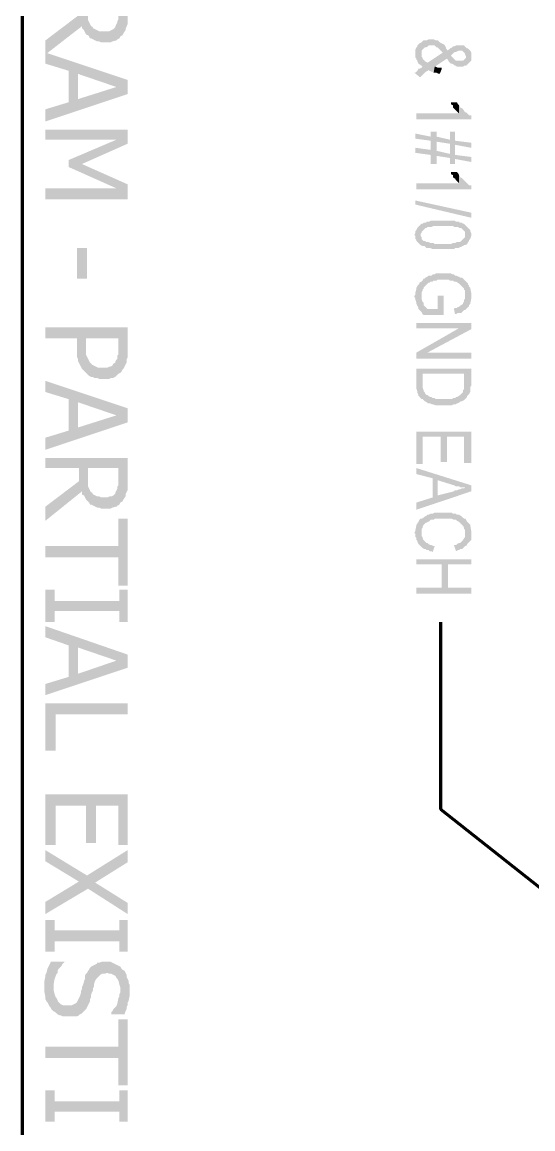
# Model space of a CAD drawing. Header units: inches. Extents: x -186 to 186, y -282 to 282.
# Drawn here: x -87.63 to -68.97, y -41.3 to -0.85 of the extents above; entities that cross this region are included whole.
import ezdxf

# ---------------------------------------------------------------- set-up
doc = ezdxf.new("R2010")
doc.units = ezdxf.units.IN
doc.header["$MEASUREMENT"] = 0
doc.layers.add('H', color=7, linetype='CONTINUOUS', lineweight=100)
doc.layers.add('P', color=250, linetype='CONTINUOUS', lineweight=100)

msp = doc.modelspace()

# ---------------------------------------------------------------- hatches: boundary and pattern name
at = {"layer": 'H', "linetype": 'Continuous'}
for points in [[(-83.778, -0.519), (-83.778, 0.259), (-86.778, 0.259), (-86.778, -0.148), (-85.556, -0.148), (-85.556, -0.593), (-85.444, -1), (-85.444, -1.074), (-85.37, -1.148), (-85.333, -1.222), (-85.296, -1.296), (-85.222, -1.333), (-85.222, -0.148), (-84.111, -0.148), (-84.111, -0.519), (-84.074, -1.444), (-84.037, -1.37), (-83.963, -1.333), (-83.926, -1.259), (-83.852, -1.148), (-83.852, -1.111), (-83.778, -0.926), (-83.778, -0.852), (-83.778, -0.778), (-83.778, -0.667), (-83.778, -0.593)], [(-84.074, -1.444), (-84.111, -0.519), (-84.111, -0.667), (-84.111, -0.741), (-84.148, -0.815), (-84.148, -0.852), (-84.185, -0.926), (-84.222, -1), (-84.222, -1.037), (-84.296, -1.111), (-84.37, -1.148), (-84.444, -1.185), (-84.519, -1.185), (-84.741, -1.185), (-84.815, -1.185), (-84.889, -1.148), (-84.963, -1.111), (-85.037, -1.074), (-85.074, -1), (-85.111, -1), (-85.148, -0.926), (-85.185, -0.852), (-85.222, -0.778), (-85.222, -0.741), (-85.222, -0.556), (-85.222, -0.148), (-85.222, -1.333), (-85.185, -1.37), (-85.148, -1.444), (-85.111, -1.444), (-85.037, -1.481), (-84.963, -1.519), (-84.889, -1.556), (-84.815, -1.556), (-84.741, -1.593), (-84.667, -1.593), (-84.481, -1.593), (-84.407, -1.593), (-84.333, -1.556), (-84.185, -1.519), (-84.148, -1.481)], [(-85.444, -1), (-85.556, -0.593), (-86.778, -1.519), (-86.778, -2.037)], [(-72.222, -1.667), (-72.296, -1.63), (-72.37, -1.593), (-72.407, -1.556), (-72.444, -1.519), (-72.481, -1.519), (-72.519, -1.519), (-72.593, -1.481), (-72.63, -1.481), (-72.704, -1.481), (-72.741, -1.481), (-72.778, -1.481), (-72.852, -1.519), (-72.889, -1.519), (-72.963, -1.519), (-73, -1.556), (-73.037, -1.593), (-73.111, -1.63), (-73.037, -2), (-73.037, -1.963), (-73.037, -1.889), (-73, -1.852), (-72.926, -1.778), (-72.889, -1.778), (-72.815, -1.741), (-72.778, -1.704), (-72.704, -1.704), (-72.63, -1.704), (-72.556, -1.704), (-72.519, -1.741), (-72.481, -1.778), (-72.444, -1.778), (-72.407, -1.815), (-72.37, -1.852), (-72.333, -1.889), (-72.296, -1.926), (-72.259, -1.963)], [(-83.778, -3.481), (-83.778, -2.963), (-86.778, -1.963), (-86.778, -2.37), (-85.926, -2.63), (-85.926, -3.778), (-85.593, -2.741), (-84.185, -3.222)], [(-71.222, -2.111), (-71.222, -2.037), (-71.222, -2), (-71.222, -1.963), (-71.259, -1.889), (-71.296, -1.852), (-71.333, -1.815), (-71.37, -1.815), (-71.407, -1.778), (-71.407, -2.111), (-71.407, -2.148), (-71.444, -2.185), (-71.481, -2.222), (-71.519, -2.259), (-71.593, -2.259), (-71.704, -2.259), (-71.778, -2.259), (-71.815, -2.222), (-71.852, -2.185), (-71.926, -2.111), (-71.963, -2.074), (-72, -1.815), (-72.037, -1.852), (-72.111, -1.889), (-72.111, -1.852), (-72.148, -1.815), (-72.148, -1.778), (-72.185, -1.704), (-72.222, -1.667), (-72.259, -1.963), (-72.815, -2.333), (-72.889, -2.296), (-72.926, -2.259), (-72.963, -2.222), (-73, -2.185), (-73, -2.481), (-73.037, -2.519), (-73.111, -2.556), (-73.148, -2.556), (-73.185, -2.63), (-73.222, -2.667), (-73.259, -2.704), (-73.296, -2.704), (-73.111, -2.852), (-73.074, -2.852), (-73.037, -2.815), (-73, -2.778), (-72.963, -2.741), (-72.926, -2.704), (-72.889, -2.667), (-72.815, -2.63), (-72.778, -2.593), (-72.778, -2.63), (-72.741, -2.63), (-72.667, -2.667), (-72.63, -2.667), (-72.593, -2.704), (-72.556, -2.481), (-72.111, -2.185), (-72.074, -2.222), (-72.037, -2.296), (-72, -2.333), (-71.963, -2.37), (-71.926, -2.37), (-71.852, -2.407), (-71.815, -2.444), (-71.778, -2.444), (-71.741, -2.481), (-71.704, -2.481), (-71.556, -2.481), (-71.519, -2.481), (-71.481, -2.444), (-71.407, -2.444), (-71.37, -2.407), (-71.333, -2.37), (-71.296, -2.333), (-71.259, -2.296), (-71.222, -2.259), (-71.222, -2.185), (-71.222, -2.148)], [(-73, -2.185), (-73, -2.148), (-73.037, -2.111), (-73.037, -2.037), (-73.037, -2), (-73.111, -1.63), (-73.148, -1.667), (-73.185, -1.704), (-73.185, -1.741), (-73.222, -1.778), (-73.259, -1.852), (-73.259, -1.889), (-73.259, -2.074), (-73.259, -2.148), (-73.222, -2.185), (-73.222, -2.222), (-73.185, -2.259), (-73.185, -2.296), (-73.148, -2.37), (-73.037, -2.444), (-73, -2.481)], [(-71.407, -1.778), (-71.444, -1.741), (-71.481, -1.704), (-71.556, -1.704), (-71.593, -1.704), (-71.741, -1.704), (-71.778, -1.704), (-71.852, -1.741), (-71.889, -1.741), (-71.926, -1.778), (-72, -1.815), (-71.963, -2.074), (-71.852, -1.963), (-71.741, -1.926), (-71.667, -1.889), (-71.63, -1.889), (-71.556, -1.889), (-71.519, -1.926), (-71.481, -1.963), (-71.444, -2), (-71.444, -2.037), (-71.407, -2.111)], [(-83.778, -3.481), (-84.185, -3.222), (-85.593, -3.667), (-85.593, -2.741), (-85.926, -3.778), (-86.778, -4.037), (-86.778, -4.481)], [(-72.296, -2.556), (-72.296, -2.519), (-72.37, -2.519), (-72.444, -2.519), (-72.519, -2.481), (-72.556, -2.481), (-72.593, -2.704), (-72.519, -2.704), (-72.481, -2.704), (-72.407, -2.741), (-72.37, -2.741)], [(-71.222, -4.407), (-71.222, -4.259), (-71.296, -4.259), (-71.37, -4.185), (-71.407, -4.148), (-71.444, -4.148), (-71.519, -4.037), (-71.556, -4), (-71.63, -3.963), (-71.63, -3.926), (-71.667, -3.889), (-71.667, -4.185), (-73.222, -4.185), (-73.222, -4.407)], [(-71.667, -3.889), (-71.704, -3.852), (-71.741, -3.778), (-71.963, -3.778), (-71.963, -3.815), (-71.963, -3.852), (-71.889, -3.889), (-71.889, -3.963), (-71.852, -4), (-71.815, -4.037), (-71.778, -4.074), (-71.741, -4.111), (-71.704, -4.148), (-71.667, -4.185)], [(-83.778, -5.296), (-83.778, -4.778), (-86.778, -4.778), (-86.778, -5.148), (-84.185, -5.148)], [(-71.222, -5.963), (-71.222, -5.778), (-71.815, -5.704), (-71.815, -4.852), (-72, -4.852), (-72, -5.667), (-72.481, -5.556), (-72.481, -4.852), (-72.704, -4.852), (-72.704, -5.519), (-73.259, -5.444), (-73.259, -5.63), (-72.704, -5.704), (-72.704, -6.037), (-72.481, -6.037), (-72.481, -5.741), (-72, -5.815), (-72, -6.037), (-71.815, -6.037), (-71.815, -5.852)], [(-83.778, -5.296), (-84.185, -5.148), (-85.926, -5.889), (-85.444, -6.037)], [(-72.704, -5.037), (-73.259, -4.926), (-73.259, -5.111), (-72.704, -5.185), (-72.704, -5.519)], [(-72, -5.148), (-72.481, -5.037), (-72.481, -5.222), (-72, -5.296), (-72, -5.667)], [(-71.222, -5.444), (-71.222, -5.259), (-71.815, -5.185), (-71.815, -5.333)], [(-83.778, -7.333), (-83.778, -6.778), (-85.444, -6.037), (-85.926, -5.889), (-85.926, -6.148), (-84.185, -6.926)], [(-71.222, -6.963), (-71.222, -6.815), (-71.296, -6.815), (-71.37, -6.741), (-71.407, -6.704), (-71.444, -6.667), (-71.519, -6.593), (-71.556, -6.556), (-71.63, -6.519), (-71.63, -6.481), (-71.667, -6.444), (-71.667, -6.741), (-73.222, -6.741), (-73.222, -6.963)], [(-71.667, -6.444), (-71.704, -6.37), (-71.741, -6.333), (-71.963, -6.333), (-71.963, -6.37), (-71.963, -6.407), (-71.889, -6.444), (-71.889, -6.519), (-71.852, -6.556), (-71.815, -6.556), (-71.778, -6.63), (-71.741, -6.667), (-71.704, -6.704), (-71.667, -6.741)], [(-83.778, -7.333), (-84.185, -6.926), (-86.778, -6.926), (-86.778, -7.333)], [(-73.259, -7.37), (-71.222, -7.815), (-71.222, -8), (-73.259, -7.519)], [(-71.444, -9), (-71.444, -8.63), (-71.444, -8.667), (-71.444, -8.704), (-71.481, -8.741), (-71.519, -8.778), (-71.556, -8.815), (-71.593, -8.852), (-71.63, -8.889), (-71.667, -8.889), (-71.704, -8.889), (-71.741, -8.889), (-71.815, -8.926), (-71.852, -8.926), (-71.889, -8.926), (-71.963, -8.963), (-72.556, -8.963), (-72.593, -8.926), (-72.667, -8.926), (-72.704, -8.926), (-72.778, -8.889), (-72.815, -8.889), (-72.852, -8.889), (-72.889, -8.889), (-72.889, -8.852), (-72.963, -8.852), (-73.037, -8.778), (-73.037, -8.704), (-73.074, -8.667), (-73.074, -8.63), (-73.074, -8.259), (-73.185, -8.37), (-73.222, -8.444), (-73.259, -8.481), (-73.259, -8.519), (-73.259, -8.556), (-73.296, -8.63), (-73.259, -8.667), (-73.259, -8.704), (-73.259, -8.778), (-73.222, -8.815), (-73.222, -8.852), (-73.185, -8.889), (-73.148, -8.926), (-73.111, -8.963), (-73.074, -9), (-73, -9.037), (-72.963, -9.037), (-72.926, -9.037), (-72.889, -9.074), (-72.852, -9.111), (-72.815, -9.111), (-72.741, -9.111), (-72.704, -9.111), (-72.63, -9.148), (-72.593, -9.148), (-72.444, -9.148), (-72.407, -9.148), (-72.111, -9.148), (-72.037, -9.148), (-71.963, -9.148), (-71.889, -9.148), (-71.852, -9.148), (-71.815, -9.111), (-71.741, -9.111), (-71.704, -9.111), (-71.63, -9.074), (-71.593, -9.074), (-71.556, -9.037), (-71.519, -9.037), (-71.481, -9)], [(-71.222, -8.63), (-71.222, -8.556), (-71.259, -8.481), (-71.259, -8.444), (-71.296, -8.407), (-71.333, -8.37), (-71.37, -8.333), (-71.407, -8.296), (-71.444, -8.259), (-71.481, -8.222), (-71.519, -8.222), (-71.556, -8.185), (-71.63, -8.185), (-71.667, -8.148), (-71.704, -8.148), (-71.778, -8.148), (-71.815, -8.111), (-71.852, -8.111), (-71.926, -8.111), (-72, -8.111), (-72.037, -8.111), (-72.444, -8.111), (-72.519, -8.111), (-72.593, -8.111), (-72.63, -8.111), (-72.704, -8.111), (-72.778, -8.148), (-72.815, -8.148), (-72.852, -8.148), (-72.889, -8.185), (-72.926, -8.185), (-72.963, -8.185), (-73, -8.222), (-73.037, -8.222), (-73.074, -8.259), (-73.074, -8.63), (-73.074, -8.593), (-73.037, -8.556), (-73.037, -8.519), (-73, -8.481), (-72.963, -8.444), (-72.889, -8.37), (-72.852, -8.37), (-72.815, -8.333), (-72.778, -8.333), (-72.704, -8.333), (-72.667, -8.333), (-72.593, -8.296), (-72.481, -8.296), (-72.407, -8.296), (-72.111, -8.296), (-72.037, -8.296), (-71.889, -8.296), (-71.852, -8.333), (-71.815, -8.333), (-71.741, -8.333), (-71.704, -8.333), (-71.667, -8.37), (-71.63, -8.37), (-71.593, -8.37), (-71.556, -8.407), (-71.519, -8.444), (-71.481, -8.481), (-71.444, -8.519), (-71.444, -8.556), (-71.444, -8.63), (-71.444, -9), (-71.37, -8.963), (-71.333, -8.889), (-71.296, -8.852), (-71.296, -8.815), (-71.259, -8.778), (-71.222, -8.667)], [(-85.63, -10.222), (-85.259, -10.222), (-85.259, -9.111), (-85.63, -9.111)], [(-71.222, -10.852), (-71.222, -10.741), (-71.259, -10.556), (-71.296, -10.519), (-71.296, -10.481), (-71.333, -10.444), (-71.333, -10.407), (-71.37, -10.37), (-71.407, -10.333), (-71.444, -10.296), (-71.481, -10.259), (-71.519, -10.222), (-71.556, -10.185), (-71.63, -10.185), (-71.667, -10.148), (-71.704, -10.148), (-71.778, -10.111), (-71.815, -10.111), (-71.852, -10.074), (-71.889, -10.074), (-71.963, -10.037), (-72, -10.037), (-72.074, -10.037), (-72.185, -10.037), (-72.259, -10.037), (-72.333, -10.037), (-72.444, -10.037), (-72.519, -10.037), (-72.556, -10.074), (-72.63, -10.074), (-72.667, -10.111), (-72.704, -10.111), (-72.778, -10.111), (-72.815, -10.148), (-72.889, -10.185), (-72.926, -10.222), (-72.963, -10.222), (-73, -10.296), (-73.037, -10.333), (-73.111, -10.37), (-73.111, -10.407), (-73.148, -10.444), (-73.185, -10.481), (-73.222, -10.556), (-73.222, -10.593), (-73.259, -10.741), (-73.259, -10.815), (-73.296, -10.852), (-73.296, -10.889), (-73.259, -10.963), (-73.259, -11), (-73.222, -11.111), (-73.222, -11.148), (-73.185, -11.222), (-73.148, -11.296), (-73.148, -11.333), (-73.111, -11.37), (-73.074, -11.407), (-73.037, -11.444), (-73.037, -10.852), (-73.037, -10.778), (-73.037, -10.741), (-73, -10.667), (-73, -10.63), (-72.963, -10.593), (-72.963, -10.556), (-72.926, -10.519), (-72.852, -10.444), (-72.815, -10.407), (-72.778, -10.37), (-72.741, -10.37), (-72.704, -10.333), (-72.63, -10.333), (-72.593, -10.296), (-72.556, -10.296), (-72.481, -10.296), (-72.444, -10.259), (-72.37, -10.259), (-72.296, -10.259), (-72.148, -10.259), (-72.111, -10.259), (-72.037, -10.259), (-72, -10.296), (-71.926, -10.296), (-71.889, -10.296), (-71.852, -10.333), (-71.778, -10.333), (-71.667, -10.407), (-71.63, -10.444), (-71.556, -10.519), (-71.519, -10.556), (-71.481, -10.593), (-71.481, -10.63), (-71.444, -10.667), (-71.444, -10.741), (-71.444, -10.852), (-71.407, -11.333), (-71.333, -11.259), (-71.296, -11.222), (-71.296, -11.185), (-71.259, -11.148), (-71.222, -10.963), (-71.222, -10.926)], [(-72.222, -11.556), (-72.222, -10.852), (-72.444, -10.852), (-72.444, -11.333), (-72.815, -11.333), (-72.852, -11.296), (-72.889, -11.259), (-72.926, -11.222), (-72.963, -11.185), (-72.963, -11.111), (-73, -11.074), (-73.037, -10.963), (-73.037, -10.889), (-73.037, -10.852), (-73.037, -11.444), (-73, -11.519), (-72.963, -11.556)], [(-71.407, -11.333), (-71.444, -10.852), (-71.444, -10.889), (-71.444, -10.963), (-71.481, -11), (-71.481, -11.074), (-71.519, -11.111), (-71.519, -11.148), (-71.63, -11.222), (-71.667, -11.259), (-71.704, -11.259), (-71.741, -11.296), (-71.815, -11.296), (-71.852, -11.333), (-71.815, -11.519), (-71.778, -11.519), (-71.704, -11.481), (-71.667, -11.481), (-71.593, -11.481), (-71.556, -11.444), (-71.519, -11.407), (-71.481, -11.37), (-71.444, -11.37)], [(-83.778, -12.778), (-83.778, -12), (-86.778, -12), (-86.778, -12.407), (-85.63, -12.407), (-85.63, -12.889), (-85.63, -13), (-85.63, -13.074), (-85.593, -13.148), (-85.593, -13.222), (-85.556, -13.296), (-85.519, -13.37), (-85.481, -13.444), (-85.444, -13.519), (-85.37, -13.593), (-85.333, -13.63), (-85.296, -13.667), (-85.296, -12.407), (-84.111, -12.407), (-84.111, -12.741), (-84.037, -13.667), (-84, -13.63), (-83.963, -13.556), (-83.926, -13.519), (-83.889, -13.444), (-83.852, -13.37), (-83.815, -13.296), (-83.815, -13.222), (-83.815, -13.185), (-83.778, -13.111), (-83.778, -13.037), (-83.778, -12.963), (-83.778, -12.852)], [(-71.222, -12.074), (-71.222, -11.852), (-73.222, -11.852), (-73.222, -12.037), (-71.667, -12.037)], [(-71.222, -12.074), (-71.667, -12.037), (-73.222, -12.926), (-72.815, -12.926)], [(-84.037, -13.667), (-84.111, -12.741), (-84.111, -12.889), (-84.111, -13), (-84.148, -13.037), (-84.148, -13.148), (-84.185, -13.185), (-84.222, -13.259), (-84.222, -13.296), (-84.296, -13.333), (-84.333, -13.407), (-84.407, -13.444), (-84.444, -13.444), (-84.519, -13.481), (-84.593, -13.481), (-84.667, -13.481), (-84.704, -13.481), (-84.778, -13.481), (-84.852, -13.481), (-84.926, -13.444), (-85, -13.407), (-85.074, -13.37), (-85.111, -13.333), (-85.148, -13.296), (-85.185, -13.222), (-85.222, -13.148), (-85.259, -13.074), (-85.296, -13), (-85.296, -12.963), (-85.296, -12.852), (-85.296, -12.778), (-85.296, -12.407), (-85.296, -13.667), (-85.259, -13.704), (-85.185, -13.778), (-85.111, -13.815), (-85.037, -13.815), (-85, -13.852), (-84.889, -13.852), (-84.815, -13.889), (-84.741, -13.889), (-84.667, -13.889), (-84.63, -13.889), (-84.556, -13.889), (-84.444, -13.889), (-84.37, -13.852), (-84.296, -13.852), (-84.222, -13.815), (-84.185, -13.778), (-84.111, -13.704)], [(-71.222, -13.148), (-71.222, -12.926), (-72.815, -12.926), (-73.222, -12.926), (-73.222, -13.148)], [(-71.222, -14.074), (-71.222, -13.519), (-73.222, -13.519), (-73.222, -14.185), (-73.222, -14.259), (-73.185, -14.37), (-73.185, -14.407), (-73.148, -14.481), (-73.148, -14.519), (-73.111, -14.519), (-73.111, -14.556), (-73.037, -14.63), (-73, -14.63), (-73, -13.704), (-71.481, -13.704), (-71.481, -14.074), (-71.444, -14.63), (-71.37, -14.556), (-71.37, -14.519), (-71.333, -14.481), (-71.296, -14.444), (-71.259, -14.37), (-71.259, -14.296), (-71.259, -14.259), (-71.259, -14.185), (-71.222, -14.148)], [(-71.444, -14.63), (-71.481, -14.074), (-71.481, -14.148), (-71.481, -14.185), (-71.481, -14.259), (-71.519, -14.296), (-71.519, -14.333), (-71.519, -14.37), (-71.556, -14.407), (-71.593, -14.444), (-71.63, -14.481), (-71.741, -14.556), (-71.778, -14.556), (-71.815, -14.593), (-71.889, -14.593), (-71.926, -14.63), (-71.963, -14.63), (-72.037, -14.63), (-72.148, -14.63), (-72.222, -14.63), (-72.296, -14.63), (-72.333, -14.63), (-72.407, -14.63), (-72.481, -14.63), (-72.519, -14.63), (-72.556, -14.593), (-72.63, -14.593), (-72.667, -14.556), (-72.704, -14.556), (-72.778, -14.519), (-72.815, -14.481), (-72.852, -14.481), (-72.889, -14.444), (-72.926, -14.37), (-72.963, -14.333), (-72.963, -14.296), (-73, -14.185), (-73, -13.704), (-73, -14.63), (-72.963, -14.667), (-72.926, -14.704), (-72.852, -14.741), (-72.815, -14.778), (-72.778, -14.778), (-72.741, -14.778), (-72.667, -14.815), (-72.63, -14.815), (-72.519, -14.852), (-72.481, -14.852), (-72.407, -14.852), (-72.037, -14.852), (-71.963, -14.852), (-71.926, -14.852), (-71.852, -14.815), (-71.815, -14.815), (-71.778, -14.815), (-71.741, -14.778), (-71.704, -14.778), (-71.593, -14.704), (-71.556, -14.704), (-71.481, -14.667)], [(-83.778, -15.481), (-83.778, -14.963), (-86.778, -13.963), (-86.778, -14.37), (-85.926, -14.63), (-85.926, -15.778), (-85.593, -14.741), (-84.185, -15.222)], [(-83.778, -15.481), (-84.185, -15.222), (-85.593, -15.667), (-85.593, -14.741), (-85.926, -15.778), (-86.778, -16.037), (-86.778, -16.481)], [(-71.222, -16.963), (-71.222, -15.815), (-73.222, -15.815), (-73.222, -17), (-73, -17), (-73, -16), (-72.333, -16), (-72.333, -16.926), (-72.111, -16.926), (-72.111, -16), (-71.481, -16), (-71.481, -16.963)], [(-83.778, -17.519), (-83.778, -16.778), (-86.778, -16.778), (-86.778, -17.148), (-85.556, -17.148), (-85.556, -17.63), (-85.444, -18), (-85.444, -18.111), (-85.37, -18.148), (-85.333, -18.222), (-85.296, -18.296), (-85.222, -18.37), (-85.222, -17.148), (-84.111, -17.148), (-84.111, -17.556), (-84.074, -18.481), (-84.037, -18.407), (-83.963, -18.37), (-83.926, -18.296), (-83.852, -18.185), (-83.852, -18.111), (-83.778, -17.963), (-83.778, -17.852), (-83.778, -17.815), (-83.778, -17.704), (-83.778, -17.63)], [(-84.074, -18.481), (-84.111, -17.556), (-84.111, -17.667), (-84.111, -17.778), (-84.148, -17.815), (-84.148, -17.889), (-84.185, -17.963), (-84.222, -18.037), (-84.222, -18.074), (-84.296, -18.148), (-84.37, -18.185), (-84.444, -18.185), (-84.519, -18.222), (-84.741, -18.222), (-84.815, -18.185), (-84.889, -18.185), (-84.963, -18.148), (-85.037, -18.111), (-85.074, -18.037), (-85.111, -18.037), (-85.148, -17.963), (-85.185, -17.889), (-85.222, -17.815), (-85.222, -17.778), (-85.222, -17.593), (-85.222, -17.148), (-85.222, -18.37), (-85.185, -18.407), (-85.148, -18.481), (-85.111, -18.481), (-85.037, -18.519), (-84.963, -18.556), (-84.889, -18.593), (-84.815, -18.593), (-84.741, -18.63), (-84.667, -18.63), (-84.481, -18.63), (-84.407, -18.63), (-84.333, -18.593), (-84.185, -18.556), (-84.148, -18.519)], [(-71.222, -18), (-71.222, -17.778), (-73.222, -17.148), (-73.222, -17.37), (-72.63, -17.519), (-72.63, -18.222), (-72.444, -17.593), (-71.852, -17.778), (-71.778, -17.815), (-71.741, -17.815), (-71.667, -17.815), (-71.63, -17.852), (-71.556, -17.852), (-71.519, -17.852), (-71.444, -17.852)], [(-85.444, -18), (-85.556, -17.63), (-86.778, -18.556), (-86.778, -19.074)], [(-71.222, -18), (-71.444, -17.852), (-71.481, -17.889), (-71.519, -17.889), (-71.556, -17.889), (-71.63, -17.926), (-71.667, -17.926), (-71.741, -17.963), (-71.815, -17.963), (-71.852, -18), (-72.444, -18.148), (-72.444, -17.593), (-72.63, -18.222), (-73.222, -18.407), (-73.222, -18.667)], [(-83.778, -21.444), (-83.778, -19), (-84.111, -19), (-84.111, -20), (-86.778, -20), (-86.778, -20.407), (-84.111, -20.407), (-84.111, -21.444)], [(-71.444, -19), (-71.481, -19), (-71.519, -18.963), (-71.556, -18.926), (-71.667, -18.852), (-71.741, -18.852), (-71.778, -18.815), (-71.815, -18.815), (-71.889, -18.815), (-71.926, -18.778), (-72, -18.778), (-72.037, -18.778), (-72.111, -18.778), (-72.333, -18.778), (-72.37, -18.778), (-72.444, -18.778), (-72.519, -18.778), (-72.556, -18.778), (-72.63, -18.815), (-72.667, -18.815), (-72.704, -18.815), (-72.778, -18.852), (-72.815, -18.852), (-72.852, -18.889), (-72.926, -18.926), (-72.963, -18.963), (-73.037, -19), (-73.074, -19), (-73.111, -19.037), (-73.148, -19.111), (-73.148, -19.148), (-73.185, -19.148), (-73.185, -19.185), (-73.222, -19.222), (-73.259, -19.407), (-73.259, -19.444), (-73.296, -19.519), (-73.259, -19.556), (-73.259, -19.63), (-73.259, -19.667), (-73.222, -19.704), (-73.222, -19.778), (-73.185, -19.815), (-73.185, -19.852), (-73.148, -19.926), (-73.111, -19.963), (-73.074, -20), (-73.037, -19.519), (-73.037, -19.481), (-73.037, -19.444), (-73.037, -19.37), (-73, -19.333), (-73, -19.296), (-72.963, -19.222), (-72.926, -19.185), (-72.889, -19.148), (-72.852, -19.148), (-72.815, -19.111), (-72.778, -19.111), (-72.741, -19.074), (-72.704, -19.037), (-72.667, -19.037), (-72.593, -19.037), (-72.556, -19), (-72.481, -19), (-72.444, -19), (-72.37, -19), (-72.111, -19), (-72.037, -19), (-71.963, -19), (-71.926, -19), (-71.852, -19.037), (-71.815, -19.037), (-71.778, -19.037), (-71.741, -19.074), (-71.667, -19.111), (-71.63, -19.148), (-71.593, -19.185), (-71.556, -19.222), (-71.519, -19.259), (-71.481, -19.333), (-71.481, -19.37), (-71.444, -19.407), (-71.444, -19.481), (-71.444, -19.519)], [(-71.222, -19.519), (-71.222, -19.444), (-71.259, -19.222), (-71.296, -19.185), (-71.333, -19.148), (-71.37, -19.111), (-71.407, -19.037), (-71.444, -19), (-71.444, -19.519), (-71.444, -19.63), (-71.444, -19.667), (-71.481, -19.704), (-71.519, -19.778), (-71.556, -19.815), (-71.593, -19.852), (-71.63, -19.889), (-71.667, -19.889), (-71.741, -19.926), (-71.778, -19.963), (-71.852, -19.963), (-71.778, -20.185), (-71.704, -20.148), (-71.667, -20.148), (-71.63, -20.111), (-71.556, -20.111), (-71.519, -20.074), (-71.481, -20.037), (-71.444, -20), (-71.37, -19.963), (-71.37, -19.926), (-71.333, -19.889), (-71.296, -19.852), (-71.259, -19.815), (-71.222, -19.778), (-71.222, -19.667), (-71.222, -19.593)], [(-72.556, -20), (-72.593, -20), (-72.667, -19.963), (-72.704, -19.963), (-72.778, -19.926), (-72.815, -19.889), (-72.852, -19.889), (-72.889, -19.852), (-72.926, -19.815), (-72.963, -19.778), (-73, -19.704), (-73, -19.667), (-73.037, -19.63), (-73.037, -19.556), (-73.037, -19.519), (-73.074, -20), (-73.037, -20.037), (-73, -20.074), (-72.926, -20.111), (-72.889, -20.111), (-72.852, -20.148), (-72.778, -20.148), (-72.741, -20.185), (-72.667, -20.185), (-72.63, -20.222)], [(-71.222, -20.667), (-71.222, -20.481), (-73.222, -20.481), (-73.222, -20.667), (-72.296, -20.667), (-72.296, -21.519), (-72.074, -20.667)], [(-71.222, -21.741), (-71.222, -21.519), (-72.074, -21.519), (-72.074, -20.667), (-72.296, -21.519), (-73.222, -21.519), (-73.222, -21.741)], [(-83.778, -22.778), (-83.778, -21.593), (-84.074, -21.593), (-84.074, -22), (-86.444, -22), (-86.444, -21.593), (-86.778, -21.593), (-86.778, -22.778), (-86.444, -22.778), (-86.444, -22.37), (-84.074, -22.37), (-84.074, -22.778)], [(-83.778, -24.444), (-83.778, -23.963), (-86.778, -22.926), (-86.778, -23.333), (-85.926, -23.63), (-85.926, -24.778), (-85.593, -23.704), (-84.185, -24.185)], [(-83.778, -24.444), (-84.185, -24.185), (-85.593, -24.667), (-85.593, -23.704), (-85.926, -24.778), (-86.778, -25.037), (-86.778, -25.444)], [(-83.778, -26.148), (-83.778, -25.741), (-86.778, -25.741), (-86.778, -27.481), (-86.407, -27.481), (-86.407, -26.148)], [(-83.778, -30.926), (-83.778, -29.074), (-86.778, -29.074), (-86.778, -30.926), (-86.407, -30.926), (-86.407, -29.481), (-85.296, -29.481), (-85.296, -30.852), (-84.926, -30.852), (-84.926, -29.481), (-84.111, -29.481), (-84.111, -30.926)], [(-85.259, -32.037), (-86.778, -31.111), (-86.778, -31.519), (-85.556, -32.259)], [(-83.778, -31.556), (-83.778, -31.111), (-85.259, -32.037), (-85.556, -32.259), (-86.778, -33), (-86.778, -33.444), (-85.222, -32.519), (-84.963, -32.296)], [(-83.778, -33.444), (-83.778, -33.037), (-84.963, -32.296), (-85.222, -32.519)], [(-83.778, -34.815), (-83.778, -33.667), (-84.074, -33.667), (-84.074, -34.037), (-86.444, -34.037), (-86.444, -33.667), (-86.778, -33.667), (-86.778, -34.815), (-86.444, -34.815), (-86.444, -34.444), (-84.074, -34.444), (-84.074, -34.815)], [(-86.074, -35.185), (-86.593, -35.185), (-86.593, -35.222), (-86.63, -35.296), (-86.667, -35.37), (-86.704, -35.444), (-86.741, -35.593), (-86.778, -35.667), (-86.778, -35.704), (-86.815, -35.889), (-86.815, -35.963), (-86.815, -36.296), (-86.778, -36.481), (-86.778, -36.556), (-86.741, -36.63), (-86.704, -36.667), (-86.667, -36.741), (-86.63, -36.815), (-86.593, -36.852), (-86.556, -36.926), (-86.519, -36.963), (-86.481, -36.111), (-86.481, -36.037), (-86.444, -35.815), (-86.37, -35.63), (-86.333, -35.593), (-86.333, -35.519), (-86.296, -35.444), (-86.222, -35.37), (-86.185, -35.333), (-86.148, -35.259)], [(-84, -35.444), (-84.037, -35.37), (-84.111, -35.333), (-84.185, -35.296), (-84.259, -35.259), (-84.333, -35.222), (-84.407, -35.185), (-84.481, -35.185), (-84.556, -35.185), (-84.63, -35.185), (-84.704, -35.185), (-84.815, -35.222), (-84.889, -35.222), (-84.889, -35.259), (-84.963, -35.296), (-85.037, -35.333), (-85.111, -35.37), (-85.148, -35.407), (-85.185, -35.481), (-85.222, -35.519), (-85.259, -35.593), (-85.296, -35.63), (-85.333, -35.704), (-85.333, -35.815), (-85.37, -35.889), (-85.37, -35.926), (-85.407, -36.037), (-85.444, -36.111), (-85.444, -36.185), (-85.481, -36.259), (-85.481, -36.333), (-85.519, -36.444), (-85.556, -36.519), (-85.593, -36.593), (-85.63, -36.667), (-85.667, -36.704), (-85.741, -36.741), (-85.815, -36.778), (-85.889, -36.778), (-86.074, -36.778), (-86.148, -36.778), (-86.222, -36.741), (-86.296, -36.667), (-86.333, -36.63), (-86.333, -36.593), (-86.37, -36.519), (-86.407, -36.481), (-86.444, -36.37), (-86.481, -36.222), (-86.481, -36.111), (-86.519, -36.963), (-86.481, -37), (-86.407, -37.037), (-86.333, -37.111), (-86.259, -37.148), (-86.222, -37.148), (-86.148, -37.185), (-86.074, -37.185), (-86, -37.185), (-85.815, -37.185), (-85.704, -37.185), (-85.63, -37.185), (-85.556, -37.148), (-85.519, -37.111), (-85.444, -37.074), (-85.407, -37.037), (-85.333, -36.963), (-85.296, -36.926), (-85.259, -36.852), (-85.222, -36.778), (-85.185, -36.704), (-85.148, -36.63), (-85.148, -36.556), (-85.111, -36.481), (-85.111, -36.407), (-85.074, -36.296), (-85.037, -36.222), (-85.037, -36.148), (-85, -36.074), (-85, -36), (-84.963, -35.889), (-84.889, -35.778), (-84.815, -35.704), (-84.778, -35.667), (-84.704, -35.63), (-84.63, -35.63), (-84.519, -35.593), (-84.444, -35.63), (-84.37, -35.63), (-84.296, -35.667), (-84.222, -35.704), (-84.185, -35.778), (-84.148, -35.815), (-84.111, -35.889), (-84.074, -36.037), (-84.037, -36.148), (-84.037, -36.222)], [(-83.704, -36.185), (-83.704, -36.148), (-83.704, -36.037), (-83.741, -35.963), (-83.741, -35.889), (-83.778, -35.815), (-83.815, -35.741), (-83.815, -35.667), (-83.852, -35.593), (-83.889, -35.519), (-83.963, -35.481), (-84, -35.444), (-84.037, -36.222), (-84.037, -36.296), (-84.074, -36.37), (-84.074, -36.444), (-84.111, -36.519), (-84.148, -36.704), (-84.185, -36.815), (-84.222, -36.852), (-84.296, -36.926), (-84.333, -37), (-84.37, -37.037), (-84.37, -37.111), (-83.889, -37.111), (-83.852, -37), (-83.815, -36.926), (-83.815, -36.852), (-83.778, -36.778), (-83.778, -36.667), (-83.741, -36.63), (-83.704, -36.444), (-83.704, -36.37), (-83.704, -36.296)], [(-83.778, -39.704), (-83.778, -37.296), (-84.111, -37.296), (-84.111, -38.296), (-86.778, -38.296), (-86.778, -38.704), (-84.111, -38.704), (-84.111, -39.704)], [(-83.778, -41.037), (-83.778, -39.889), (-84.074, -39.889), (-84.074, -40.296), (-86.444, -40.296), (-86.444, -39.889), (-86.778, -39.889), (-86.778, -41.037), (-86.444, -41.037), (-86.444, -40.667), (-84.074, -40.667), (-84.074, -41.037)]]:
    msp.add_hatch(color=0, dxfattribs=at).paths.add_polyline_path(points)

# ---------------------------------------------------------------- linework, layer by layer
at = {"layer": 'P', "color": 0, "linetype": 'Continuous'}
for points in [[(-87.63, 39.037), (-87.63, -235.852)], [(-72.333, -29.63), (-72.333, -22.778)], [(-59.815, -39.519), (-72.333, -29.63)]]:
    msp.add_lwpolyline(points, dxfattribs=at)

doc.saveas('drawing.dxf')
